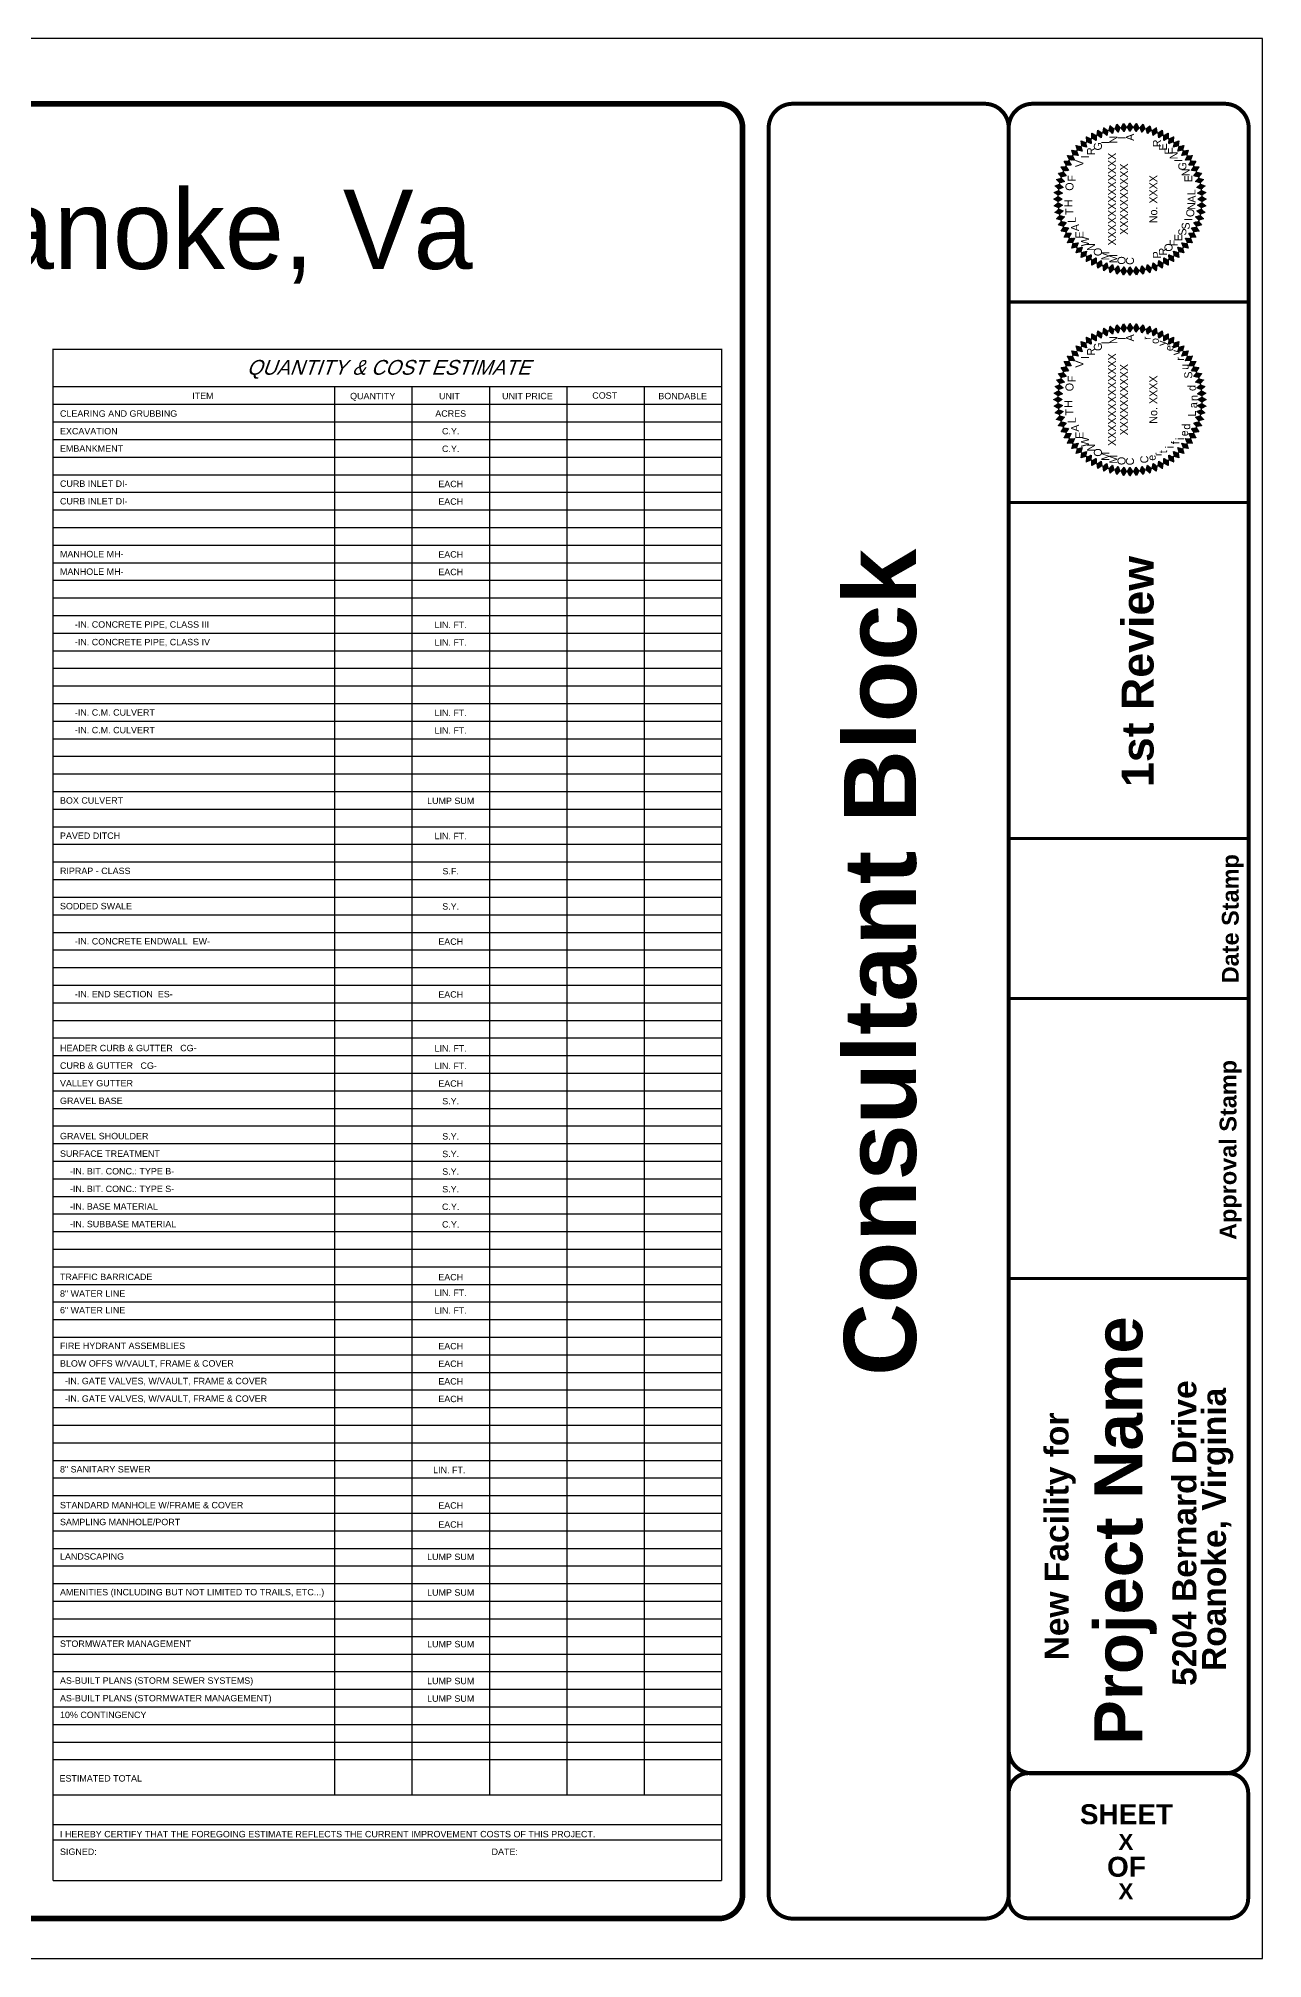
# Model space of a CAD drawing. Header units: inches. Extents: x 0 to 36, y 0 to 24.
# Drawn here: x 20.7 to 36, y 0 to 24 of the extents above; entities that cross this region are included whole.
import ezdxf
from ezdxf.enums import TextEntityAlignment as Align

# ---------------------------------------------------------------- set-up
doc = ezdxf.new("R2010")
doc.units = ezdxf.units.IN
doc.header["$MEASUREMENT"] = 0
doc.layers.get('0').update_dxf_attribs({"linetype": 'CONTINUOUS'})
for name, color, linetype in [('BORDER', 7, 'CONTINUOUS'), ('CoverSheet', 7, 'CONTINUOUS'), ('TITLE', 7, 'CONTINUOUS')]:
    doc.layers.add(name, color=color, linetype=linetype)
doc.styles.add('ARIAL', font='arial.ttf')
doc.styles.add('ARIAL2', font='arialbd.ttf')
doc.styles.add('Britannic Bold', font='BRITANIC.TTF')
doc.styles.add('gary', font='BRITANIC.TTF', dxfattribs={"height": 0.5})
doc.styles.add('gary2', font='BRITANIC.TTF', dxfattribs={"oblique": 20, "height": 0.3})

# ---------------------------------------------------------------- blocks, each defined once
blk = doc.blocks.new('*X1')
at = {"color": 0}
for p, q in [((0.999, 1.562), (1.058, 1.562)), ((1.002, 1.569), (1.055, 1.569)), ((1.002, 1.556), (1.054, 1.556)), ((1.005, 1.575), (1.051, 1.575)), ((1.006, 1.55), (1.05, 1.55)), ((1.009, 1.581), (1.047, 1.581)), ((1.01, 1.544), (1.047, 1.544)), ((1.013, 1.587), (1.044, 1.587)), ((1.014, 1.538), (1.043, 1.538)), ((1.017, 1.594), (1.04, 1.594)), ((1.017, 1.531), (1.039, 1.531)), ((1.02, 1.6), (1.036, 1.6)), ((1.021, 1.525), (1.035, 1.525)), ((1.024, 1.606), (1.032, 1.606)), ((1.025, 1.519), (1.032, 1.519)), ((1.028, 1.613), (1.029, 1.613))]:
    blk.add_line(p, q, dxfattribs=at)

msp = doc.modelspace()

# ---------------------------------------------------------------- linework, layer by layer
at = {"layer": 'BORDER', "const_width": 0.04}
msp.add_lwpolyline([(32.826, 0.754), (32.826, 2.068)], dxfattribs=at)
at = {"layer": 'CoverSheet'}
for p, q in [((36, 24), (0, 24)), ((36, 0), (36, 24)), ((33.866, 22.754), (33.867, 22.814)), ((33.867, 22.814), (33.919, 22.785)), ((33.934, 22.793), (33.941, 22.853)), ((33.941, 22.853), (33.99, 22.819)), ((33.99, 22.819), (33.984, 22.759)), ((34.006, 22.826), (34.017, 22.884)), ((34.052, 22.788), (34.006, 22.826)), ((34.017, 22.884), (34.064, 22.847)), ((34.064, 22.847), (34.052, 22.788)), ((34.08, 22.852), (34.096, 22.909)), ((34.123, 22.81), (34.08, 22.852)), ((34.096, 22.909), (34.139, 22.868)), ((34.139, 22.868), (34.123, 22.81)), ((34.156, 22.871), (34.177, 22.927)), ((34.195, 22.826), (34.156, 22.871)), ((34.177, 22.927), (34.217, 22.882)), ((34.217, 22.882), (34.195, 22.826)), ((34.233, 22.884), (34.26, 22.938)), ((34.269, 22.836), (34.233, 22.884)), ((34.26, 22.938), (34.295, 22.89)), ((34.295, 22.89), (34.269, 22.836)), ((34.312, 22.89), (34.342, 22.942)), ((34.342, 22.839), (34.312, 22.89)), ((34.342, 22.942), (34.373, 22.89)), ((34.373, 22.89), (34.342, 22.839)), ((34.39, 22.89), (34.425, 22.938)), ((34.416, 22.836), (34.39, 22.89)), ((34.452, 22.884), (34.416, 22.836)), ((34.425, 22.938), (34.452, 22.884)), ((34.468, 22.882), (34.508, 22.927)), ((34.49, 22.826), (34.468, 22.882)), ((34.529, 22.871), (34.49, 22.826)), ((34.508, 22.927), (34.529, 22.871)), ((34.545, 22.868), (34.589, 22.909)), ((34.562, 22.81), (34.545, 22.868)), ((34.605, 22.852), (34.562, 22.81)), ((34.589, 22.909), (34.605, 22.852)), ((34.621, 22.847), (34.668, 22.884)), ((34.633, 22.788), (34.621, 22.847)), ((34.679, 22.826), (34.633, 22.788)), ((34.668, 22.884), (34.679, 22.826)), ((34.695, 22.819), (34.744, 22.853)), ((34.701, 22.759), (34.695, 22.819)), ((34.744, 22.853), (34.751, 22.793)), ((34.765, 22.785), (34.818, 22.814)), ((34.818, 22.814), (34.819, 22.754)), ((33.614, 22.602), (33.673, 22.593)), ((33.634, 22.545), (33.614, 22.602)), ((33.67, 22.663), (33.728, 22.649)), ((33.685, 22.605), (33.67, 22.663)), ((33.673, 22.593), (33.693, 22.536)), ((33.743, 22.591), (33.685, 22.605)), ((33.728, 22.649), (33.743, 22.591)), ((33.731, 22.719), (33.788, 22.7)), ((33.741, 22.66), (33.731, 22.719)), ((33.797, 22.641), (33.741, 22.66)), ((33.788, 22.7), (33.797, 22.641)), ((33.797, 22.77), (33.852, 22.745)), ((33.801, 22.71), (33.797, 22.77)), ((33.856, 22.686), (33.801, 22.71)), ((33.852, 22.745), (33.856, 22.686)), ((33.918, 22.725), (33.866, 22.754)), ((33.919, 22.785), (33.918, 22.725)), ((33.984, 22.759), (33.934, 22.793)), ((34.751, 22.793), (34.701, 22.759)), ((34.766, 22.725), (34.765, 22.785)), ((34.819, 22.754), (34.766, 22.725)), ((34.829, 22.686), (34.833, 22.745)), ((34.884, 22.71), (34.829, 22.686)), ((34.833, 22.745), (34.888, 22.77)), ((34.888, 22.77), (34.884, 22.71)), ((34.888, 22.641), (34.897, 22.7)), ((34.944, 22.66), (34.888, 22.641)), ((34.897, 22.7), (34.954, 22.719)), ((34.942, 22.591), (34.957, 22.649)), ((35, 22.605), (34.942, 22.591)), ((34.954, 22.719), (34.944, 22.66)), ((34.957, 22.649), (35.015, 22.663)), ((34.992, 22.536), (35.012, 22.593)), ((35.015, 22.663), (35, 22.605)), ((35.012, 22.593), (35.071, 22.602)), ((35.071, 22.602), (35.051, 22.545)), ((33.449, 22.316), (33.508, 22.328)), ((33.481, 22.393), (33.54, 22.399)), ((33.514, 22.343), (33.481, 22.393)), ((33.508, 22.328), (33.545, 22.281)), ((33.574, 22.349), (33.514, 22.343)), ((33.519, 22.466), (33.579, 22.467)), ((33.548, 22.414), (33.519, 22.466)), ((33.54, 22.399), (33.574, 22.349)), ((33.608, 22.415), (33.548, 22.414)), ((33.563, 22.536), (33.623, 22.532)), ((33.588, 22.482), (33.563, 22.536)), ((33.579, 22.467), (33.608, 22.415)), ((33.648, 22.477), (33.588, 22.482)), ((33.623, 22.532), (33.648, 22.477)), ((33.693, 22.536), (33.634, 22.545)), ((35.051, 22.545), (34.992, 22.536)), ((35.037, 22.477), (35.062, 22.532)), ((35.097, 22.482), (35.037, 22.477)), ((35.062, 22.532), (35.121, 22.536)), ((35.077, 22.415), (35.106, 22.467)), ((35.137, 22.414), (35.077, 22.415)), ((35.121, 22.536), (35.097, 22.482)), ((35.106, 22.467), (35.166, 22.466)), ((35.111, 22.349), (35.145, 22.399)), ((35.171, 22.343), (35.111, 22.349)), ((35.166, 22.466), (35.137, 22.414)), ((35.139, 22.281), (35.177, 22.328)), ((35.145, 22.399), (35.204, 22.393)), ((35.204, 22.393), (35.171, 22.343)), ((35.177, 22.328), (35.236, 22.316)), ((33.395, 22.074), (33.449, 22.1)), ((33.406, 22.156), (33.462, 22.177)), ((33.451, 22.117), (33.406, 22.156)), ((33.424, 22.237), (33.482, 22.253)), ((33.466, 22.194), (33.424, 22.237)), ((33.487, 22.27), (33.449, 22.316)), ((33.449, 22.1), (33.498, 22.065)), ((33.507, 22.138), (33.451, 22.117)), ((33.462, 22.177), (33.507, 22.138)), ((33.523, 22.21), (33.466, 22.194)), ((33.482, 22.253), (33.523, 22.21)), ((33.545, 22.281), (33.487, 22.27)), ((35.198, 22.27), (35.139, 22.281)), ((35.162, 22.21), (35.203, 22.253)), ((35.219, 22.194), (35.162, 22.21)), ((35.178, 22.138), (35.223, 22.177)), ((35.234, 22.117), (35.178, 22.138)), ((35.187, 22.065), (35.236, 22.1)), ((35.236, 22.316), (35.198, 22.27)), ((35.203, 22.253), (35.261, 22.237)), ((35.261, 22.237), (35.219, 22.194)), ((35.223, 22.177), (35.279, 22.156)), ((35.279, 22.156), (35.234, 22.117)), ((35.236, 22.1), (35.29, 22.074)), ((33.391, 21.991), (33.443, 22.022)), ((33.443, 21.96), (33.391, 21.991)), ((33.444, 22.039), (33.395, 22.074)), ((33.395, 21.908), (33.444, 21.943)), ((33.449, 21.882), (33.395, 21.908)), ((33.406, 21.826), (33.451, 21.865)), ((33.443, 22.022), (33.494, 21.991)), ((33.494, 21.991), (33.443, 21.96)), ((33.498, 22.065), (33.444, 22.039)), ((33.444, 21.943), (33.498, 21.917)), ((33.498, 21.917), (33.449, 21.882)), ((33.451, 21.865), (33.507, 21.844)), ((33.507, 21.844), (33.462, 21.804)), ((35.178, 21.844), (35.234, 21.865)), ((35.223, 21.804), (35.178, 21.844)), ((35.241, 22.039), (35.187, 22.065)), ((35.187, 21.917), (35.241, 21.943)), ((35.236, 21.882), (35.187, 21.917)), ((35.191, 21.991), (35.242, 22.022)), ((35.242, 21.96), (35.191, 21.991)), ((35.234, 21.865), (35.279, 21.826)), ((35.29, 21.908), (35.236, 21.882)), ((35.29, 22.074), (35.241, 22.039)), ((35.241, 21.943), (35.29, 21.908)), ((35.242, 22.022), (35.293, 21.991)), ((35.293, 21.991), (35.242, 21.96)), ((33.462, 21.804), (33.406, 21.826)), ((33.424, 21.745), (33.466, 21.788)), ((33.482, 21.728), (33.424, 21.745)), ((33.449, 21.666), (33.487, 21.712)), ((33.508, 21.654), (33.449, 21.666)), ((33.466, 21.788), (33.523, 21.771)), ((33.481, 21.589), (33.514, 21.639)), ((33.523, 21.771), (33.482, 21.728)), ((33.487, 21.712), (33.545, 21.701)), ((33.545, 21.701), (33.508, 21.654)), ((33.514, 21.639), (33.574, 21.632)), ((33.574, 21.632), (33.54, 21.583)), ((35.111, 21.632), (35.171, 21.639)), ((35.145, 21.583), (35.111, 21.632)), ((35.139, 21.701), (35.198, 21.712)), ((35.177, 21.654), (35.139, 21.701)), ((35.162, 21.771), (35.219, 21.788)), ((35.203, 21.728), (35.162, 21.771)), ((35.171, 21.639), (35.204, 21.589)), ((35.236, 21.666), (35.177, 21.654)), ((35.198, 21.712), (35.236, 21.666)), ((35.261, 21.745), (35.203, 21.728)), ((35.219, 21.788), (35.261, 21.745)), ((35.279, 21.826), (35.223, 21.804)), ((33.54, 21.583), (33.481, 21.589)), ((33.519, 21.515), (33.548, 21.568)), ((33.579, 21.514), (33.519, 21.515)), ((33.548, 21.568), (33.608, 21.567)), ((33.563, 21.445), (33.588, 21.5)), ((33.623, 21.45), (33.563, 21.445)), ((33.608, 21.567), (33.579, 21.514)), ((33.588, 21.5), (33.648, 21.504)), ((33.614, 21.38), (33.634, 21.436)), ((33.673, 21.389), (33.614, 21.38)), ((33.648, 21.504), (33.623, 21.45)), ((33.634, 21.436), (33.693, 21.446)), ((33.67, 21.318), (33.685, 21.377)), ((33.693, 21.446), (33.673, 21.389)), ((33.685, 21.377), (33.743, 21.391)), ((33.743, 21.391), (33.728, 21.333)), ((34.942, 21.391), (35, 21.377)), ((34.957, 21.333), (34.942, 21.391)), ((34.992, 21.446), (35.051, 21.436)), ((35.012, 21.389), (34.992, 21.446)), ((35, 21.377), (35.015, 21.318)), ((35.071, 21.38), (35.012, 21.389)), ((35.037, 21.504), (35.097, 21.5)), ((35.062, 21.45), (35.037, 21.504)), ((35.051, 21.436), (35.071, 21.38)), ((35.121, 21.445), (35.062, 21.45)), ((35.077, 21.567), (35.137, 21.568)), ((35.106, 21.514), (35.077, 21.567)), ((35.097, 21.5), (35.121, 21.445)), ((35.166, 21.515), (35.106, 21.514)), ((35.137, 21.568), (35.166, 21.515)), ((35.204, 21.589), (35.145, 21.583)), ((33.728, 21.333), (33.67, 21.318)), ((33.731, 21.262), (33.741, 21.322)), ((33.788, 21.282), (33.731, 21.262)), ((33.741, 21.322), (33.797, 21.341)), ((33.797, 21.341), (33.788, 21.282)), ((33.797, 21.212), (33.801, 21.272)), ((33.852, 21.236), (33.797, 21.212)), ((33.801, 21.272), (33.856, 21.296)), ((33.856, 21.296), (33.852, 21.236)), ((33.866, 21.227), (33.918, 21.256)), ((33.867, 21.167), (33.866, 21.227)), ((33.919, 21.196), (33.867, 21.167)), ((33.918, 21.256), (33.919, 21.196)), ((33.934, 21.189), (33.984, 21.222)), ((33.941, 21.129), (33.934, 21.189)), ((33.99, 21.163), (33.941, 21.129)), ((33.984, 21.222), (33.99, 21.163)), ((34.006, 21.156), (34.052, 21.194)), ((34.017, 21.097), (34.006, 21.156)), ((34.064, 21.135), (34.017, 21.097)), ((34.052, 21.194), (34.064, 21.135)), ((34.08, 21.13), (34.123, 21.172)), ((34.096, 21.072), (34.08, 21.13)), ((34.123, 21.172), (34.139, 21.114)), ((34.156, 21.11), (34.195, 21.156)), ((34.195, 21.156), (34.217, 21.1)), ((34.233, 21.097), (34.269, 21.146)), ((34.269, 21.146), (34.295, 21.092)), ((34.312, 21.091), (34.342, 21.143)), ((34.342, 21.143), (34.373, 21.091)), ((34.39, 21.092), (34.416, 21.146)), ((34.416, 21.146), (34.452, 21.097)), ((34.468, 21.1), (34.49, 21.156)), ((34.49, 21.156), (34.529, 21.11)), ((34.545, 21.114), (34.562, 21.172)), ((34.562, 21.172), (34.605, 21.13)), ((34.605, 21.13), (34.589, 21.072)), ((34.621, 21.135), (34.633, 21.194)), ((34.668, 21.097), (34.621, 21.135)), ((34.633, 21.194), (34.679, 21.156)), ((34.679, 21.156), (34.668, 21.097)), ((34.695, 21.163), (34.701, 21.222)), ((34.744, 21.129), (34.695, 21.163)), ((34.701, 21.222), (34.751, 21.189)), ((34.751, 21.189), (34.744, 21.129)), ((34.765, 21.196), (34.766, 21.256)), ((34.818, 21.167), (34.765, 21.196)), ((34.766, 21.256), (34.819, 21.227)), ((34.819, 21.227), (34.818, 21.167)), ((34.829, 21.296), (34.884, 21.272)), ((34.833, 21.236), (34.829, 21.296)), ((34.888, 21.212), (34.833, 21.236)), ((34.884, 21.272), (34.888, 21.212)), ((34.888, 21.341), (34.944, 21.322)), ((34.897, 21.282), (34.888, 21.341)), ((34.954, 21.262), (34.897, 21.282)), ((34.944, 21.322), (34.954, 21.262)), ((35.015, 21.318), (34.957, 21.333)), ((34.139, 21.114), (34.096, 21.072)), ((34.177, 21.054), (34.156, 21.11)), ((34.217, 21.1), (34.177, 21.054)), ((34.26, 21.044), (34.233, 21.097)), ((34.295, 21.092), (34.26, 21.044)), ((34.342, 21.04), (34.312, 21.091)), ((34.373, 21.091), (34.342, 21.04)), ((34.425, 21.044), (34.39, 21.092)), ((34.452, 21.097), (34.425, 21.044)), ((34.508, 21.054), (34.468, 21.1)), ((34.529, 21.11), (34.508, 21.054)), ((34.589, 21.072), (34.545, 21.114)), ((34.08, 20.345), (34.096, 20.403)), ((34.096, 20.403), (34.139, 20.361)), ((34.156, 20.365), (34.177, 20.421)), ((34.177, 20.421), (34.217, 20.376)), ((34.233, 20.378), (34.26, 20.432)), ((34.26, 20.432), (34.295, 20.383)), ((34.312, 20.384), (34.342, 20.436)), ((34.342, 20.436), (34.373, 20.384)), ((34.39, 20.383), (34.425, 20.432)), ((34.425, 20.432), (34.452, 20.378)), ((34.468, 20.376), (34.508, 20.421)), ((34.508, 20.421), (34.529, 20.365)), ((34.545, 20.361), (34.589, 20.403)), ((34.589, 20.403), (34.605, 20.345)), ((33.741, 20.154), (33.731, 20.213)), ((33.731, 20.213), (33.788, 20.194)), ((33.788, 20.194), (33.797, 20.134)), ((33.801, 20.204), (33.797, 20.264)), ((33.797, 20.264), (33.852, 20.239)), ((33.856, 20.179), (33.801, 20.204)), ((33.852, 20.239), (33.856, 20.179)), ((33.866, 20.248), (33.867, 20.308)), ((33.918, 20.219), (33.866, 20.248)), ((33.867, 20.308), (33.919, 20.279)), ((33.919, 20.279), (33.918, 20.219)), ((33.934, 20.287), (33.941, 20.346)), ((33.984, 20.253), (33.934, 20.287)), ((33.941, 20.346), (33.99, 20.313)), ((33.99, 20.313), (33.984, 20.253)), ((34.006, 20.319), (34.017, 20.378)), ((34.052, 20.282), (34.006, 20.319)), ((34.017, 20.378), (34.064, 20.34)), ((34.064, 20.34), (34.052, 20.282)), ((34.123, 20.304), (34.08, 20.345)), ((34.139, 20.361), (34.123, 20.304)), ((34.195, 20.32), (34.156, 20.365)), ((34.217, 20.376), (34.195, 20.32)), ((34.269, 20.329), (34.233, 20.378)), ((34.295, 20.383), (34.269, 20.329)), ((34.342, 20.333), (34.312, 20.384)), ((34.373, 20.384), (34.342, 20.333)), ((34.416, 20.329), (34.39, 20.383)), ((34.452, 20.378), (34.416, 20.329)), ((34.49, 20.32), (34.468, 20.376)), ((34.529, 20.365), (34.49, 20.32)), ((34.562, 20.304), (34.545, 20.361)), ((34.605, 20.345), (34.562, 20.304)), ((34.621, 20.34), (34.668, 20.378)), ((34.633, 20.282), (34.621, 20.34)), ((34.679, 20.319), (34.633, 20.282)), ((34.668, 20.378), (34.679, 20.319)), ((34.695, 20.313), (34.744, 20.346)), ((34.701, 20.253), (34.695, 20.313)), ((34.751, 20.287), (34.701, 20.253)), ((34.744, 20.346), (34.751, 20.287)), ((34.765, 20.279), (34.818, 20.308)), ((34.766, 20.219), (34.765, 20.279)), ((34.819, 20.248), (34.766, 20.219)), ((34.818, 20.308), (34.819, 20.248)), ((34.829, 20.179), (34.833, 20.239)), ((34.884, 20.204), (34.829, 20.179)), ((34.833, 20.239), (34.888, 20.264)), ((34.888, 20.264), (34.884, 20.204)), ((34.888, 20.134), (34.897, 20.194)), ((34.897, 20.194), (34.954, 20.213)), ((34.954, 20.213), (34.944, 20.154)), ((33.519, 19.96), (33.579, 19.961)), ((33.548, 19.908), (33.519, 19.96)), ((33.588, 19.975), (33.563, 20.03)), ((33.563, 20.03), (33.623, 20.026)), ((33.579, 19.961), (33.608, 19.909)), ((33.648, 19.971), (33.588, 19.975)), ((33.634, 20.039), (33.614, 20.096)), ((33.614, 20.096), (33.673, 20.086)), ((33.623, 20.026), (33.648, 19.971)), ((33.693, 20.03), (33.634, 20.039)), ((33.685, 20.099), (33.67, 20.157)), ((33.67, 20.157), (33.728, 20.142)), ((33.673, 20.086), (33.693, 20.03)), ((33.743, 20.084), (33.685, 20.099)), ((33.728, 20.142), (33.743, 20.084)), ((33.797, 20.134), (33.741, 20.154)), ((34.944, 20.154), (34.888, 20.134)), ((34.942, 20.084), (34.957, 20.142)), ((35, 20.099), (34.942, 20.084)), ((34.957, 20.142), (35.015, 20.157)), ((34.992, 20.03), (35.012, 20.086)), ((35.051, 20.039), (34.992, 20.03)), ((35.015, 20.157), (35, 20.099)), ((35.012, 20.086), (35.071, 20.096)), ((35.037, 19.971), (35.062, 20.026)), ((35.097, 19.975), (35.037, 19.971)), ((35.071, 20.096), (35.051, 20.039)), ((35.062, 20.026), (35.121, 20.03)), ((35.077, 19.909), (35.106, 19.961)), ((35.121, 20.03), (35.097, 19.975)), ((35.106, 19.961), (35.166, 19.96)), ((35.166, 19.96), (35.137, 19.908)), ((33.424, 19.731), (33.482, 19.747)), ((33.466, 19.688), (33.424, 19.731)), ((33.449, 19.81), (33.508, 19.821)), ((33.487, 19.763), (33.449, 19.81)), ((33.523, 19.704), (33.466, 19.688)), ((33.481, 19.886), (33.54, 19.893)), ((33.514, 19.837), (33.481, 19.886)), ((33.482, 19.747), (33.523, 19.704)), ((33.545, 19.775), (33.487, 19.763)), ((33.508, 19.821), (33.545, 19.775)), ((33.574, 19.843), (33.514, 19.837)), ((33.54, 19.893), (33.574, 19.843)), ((33.608, 19.909), (33.548, 19.908)), ((35.137, 19.908), (35.077, 19.909)), ((35.111, 19.843), (35.145, 19.893)), ((35.171, 19.837), (35.111, 19.843)), ((35.139, 19.775), (35.177, 19.821)), ((35.198, 19.763), (35.139, 19.775)), ((35.145, 19.893), (35.204, 19.886)), ((35.162, 19.704), (35.203, 19.747)), ((35.219, 19.688), (35.162, 19.704)), ((35.204, 19.886), (35.171, 19.837)), ((35.177, 19.821), (35.236, 19.81)), ((35.236, 19.81), (35.198, 19.763)), ((35.203, 19.747), (35.261, 19.731)), ((35.261, 19.731), (35.219, 19.688)), ((24.399, 19.647), (24.399, 2.047)), ((25.367, 19.647), (25.367, 2.047)), ((26.335, 19.647), (26.335, 2.047)), ((27.303, 19.647), (27.303, 2.047)), ((28.271, 19.647), (28.271, 2.047)), ((33.391, 19.485), (33.443, 19.515)), ((33.443, 19.454), (33.391, 19.485)), ((33.395, 19.567), (33.449, 19.594)), ((33.444, 19.532), (33.395, 19.567)), ((33.406, 19.65), (33.462, 19.671)), ((33.451, 19.61), (33.406, 19.65)), ((33.443, 19.515), (33.494, 19.485)), ((33.494, 19.485), (33.443, 19.454)), ((33.498, 19.559), (33.444, 19.532)), ((33.449, 19.594), (33.498, 19.559)), ((33.507, 19.632), (33.451, 19.61)), ((33.462, 19.671), (33.507, 19.632)), ((35.178, 19.632), (35.223, 19.671)), ((35.234, 19.61), (35.178, 19.632)), ((35.187, 19.559), (35.236, 19.594)), ((35.241, 19.532), (35.187, 19.559)), ((35.191, 19.485), (35.242, 19.515)), ((35.242, 19.454), (35.191, 19.485)), ((35.223, 19.671), (35.279, 19.65)), ((35.279, 19.65), (35.234, 19.61)), ((35.236, 19.594), (35.29, 19.567)), ((35.29, 19.567), (35.241, 19.532)), ((35.242, 19.515), (35.293, 19.485)), ((35.293, 19.485), (35.242, 19.454)), ((20.879, 19.207), (29.239, 19.207)), ((33.395, 19.402), (33.444, 19.437)), ((33.449, 19.375), (33.395, 19.402)), ((33.406, 19.319), (33.451, 19.359)), ((33.462, 19.298), (33.406, 19.319)), ((33.424, 19.238), (33.466, 19.282)), ((33.482, 19.222), (33.424, 19.238)), ((33.444, 19.437), (33.498, 19.411)), ((33.498, 19.411), (33.449, 19.375)), ((33.449, 19.159), (33.487, 19.206)), ((33.451, 19.359), (33.507, 19.337)), ((33.507, 19.337), (33.462, 19.298)), ((33.466, 19.282), (33.523, 19.265)), ((33.523, 19.265), (33.482, 19.222)), ((33.487, 19.206), (33.545, 19.195)), ((35.139, 19.195), (35.198, 19.206)), ((35.162, 19.265), (35.219, 19.282)), ((35.203, 19.222), (35.162, 19.265)), ((35.178, 19.337), (35.234, 19.359)), ((35.223, 19.298), (35.178, 19.337)), ((35.187, 19.411), (35.241, 19.437)), ((35.236, 19.375), (35.187, 19.411)), ((35.198, 19.206), (35.236, 19.159)), ((35.261, 19.238), (35.203, 19.222)), ((35.219, 19.282), (35.261, 19.238)), ((35.279, 19.319), (35.223, 19.298)), ((35.234, 19.359), (35.279, 19.319)), ((35.29, 19.402), (35.236, 19.375)), ((35.241, 19.437), (35.29, 19.402)), ((20.879, 18.987), (29.239, 18.987)), ((33.508, 19.148), (33.449, 19.159)), ((33.481, 19.083), (33.514, 19.132)), ((33.54, 19.076), (33.481, 19.083)), ((33.545, 19.195), (33.508, 19.148)), ((33.514, 19.132), (33.574, 19.126)), ((33.519, 19.009), (33.548, 19.062)), ((33.579, 19.008), (33.519, 19.009)), ((33.574, 19.126), (33.54, 19.076)), ((33.548, 19.062), (33.608, 19.061)), ((33.563, 18.939), (33.588, 18.994)), ((33.608, 19.061), (33.579, 19.008)), ((33.588, 18.994), (33.648, 18.998)), ((33.648, 18.998), (33.623, 18.943)), ((35.062, 18.943), (35.037, 18.998)), ((35.037, 18.998), (35.097, 18.994)), ((35.077, 19.061), (35.137, 19.062)), ((35.106, 19.008), (35.077, 19.061)), ((35.097, 18.994), (35.121, 18.939)), ((35.166, 19.009), (35.106, 19.008)), ((35.111, 19.126), (35.171, 19.132)), ((35.145, 19.076), (35.111, 19.126)), ((35.137, 19.062), (35.166, 19.009)), ((35.177, 19.148), (35.139, 19.195)), ((35.204, 19.083), (35.145, 19.076)), ((35.171, 19.132), (35.204, 19.083)), ((35.236, 19.159), (35.177, 19.148)), ((20.879, 18.767), (29.239, 18.767)), ((33.623, 18.943), (33.563, 18.939)), ((33.614, 18.873), (33.634, 18.93)), ((33.673, 18.883), (33.614, 18.873)), ((33.634, 18.93), (33.693, 18.939)), ((33.67, 18.812), (33.685, 18.87)), ((33.728, 18.827), (33.67, 18.812)), ((33.693, 18.939), (33.673, 18.883)), ((33.685, 18.87), (33.743, 18.885)), ((33.743, 18.885), (33.728, 18.827)), ((33.731, 18.756), (33.741, 18.815)), ((33.788, 18.776), (33.731, 18.756)), ((33.741, 18.815), (33.797, 18.835)), ((33.797, 18.835), (33.788, 18.776)), ((33.797, 18.706), (33.801, 18.765)), ((33.852, 18.73), (33.797, 18.706)), ((33.801, 18.765), (33.856, 18.79)), ((33.856, 18.79), (33.852, 18.73)), ((33.866, 18.721), (33.918, 18.75)), ((33.867, 18.661), (33.866, 18.721)), ((33.918, 18.75), (33.919, 18.69)), ((34.765, 18.69), (34.766, 18.75)), ((34.766, 18.75), (34.819, 18.721)), ((34.819, 18.721), (34.818, 18.661)), ((34.833, 18.73), (34.829, 18.79)), ((34.829, 18.79), (34.884, 18.765)), ((34.888, 18.706), (34.833, 18.73)), ((34.884, 18.765), (34.888, 18.706)), ((34.897, 18.776), (34.888, 18.835)), ((34.888, 18.835), (34.944, 18.815)), ((34.954, 18.756), (34.897, 18.776)), ((34.957, 18.827), (34.942, 18.885)), ((34.942, 18.885), (35, 18.87)), ((34.944, 18.815), (34.954, 18.756)), ((35.015, 18.812), (34.957, 18.827)), ((35.012, 18.883), (34.992, 18.939)), ((34.992, 18.939), (35.051, 18.93)), ((35, 18.87), (35.015, 18.812)), ((35.071, 18.873), (35.012, 18.883)), ((35.051, 18.93), (35.071, 18.873)), ((35.121, 18.939), (35.062, 18.943)), ((20.879, 18.547), (29.239, 18.547)), ((33.919, 18.69), (33.867, 18.661)), ((33.934, 18.682), (33.984, 18.716)), ((33.941, 18.623), (33.934, 18.682)), ((33.99, 18.656), (33.941, 18.623)), ((33.984, 18.716), (33.99, 18.656)), ((34.006, 18.65), (34.052, 18.688)), ((34.017, 18.591), (34.006, 18.65)), ((34.064, 18.629), (34.017, 18.591)), ((34.052, 18.688), (34.064, 18.629)), ((34.08, 18.624), (34.123, 18.665)), ((34.096, 18.566), (34.08, 18.624)), ((34.139, 18.608), (34.096, 18.566)), ((34.123, 18.665), (34.139, 18.608)), ((34.156, 18.604), (34.195, 18.649)), ((34.177, 18.548), (34.156, 18.604)), ((34.217, 18.593), (34.177, 18.548)), ((34.195, 18.649), (34.217, 18.593)), ((34.233, 18.591), (34.269, 18.64)), ((34.26, 18.537), (34.233, 18.591)), ((34.295, 18.586), (34.26, 18.537)), ((34.269, 18.64), (34.295, 18.586)), ((34.312, 18.585), (34.342, 18.637)), ((34.342, 18.534), (34.312, 18.585)), ((34.342, 18.637), (34.373, 18.585)), ((34.373, 18.585), (34.342, 18.534)), ((34.39, 18.586), (34.416, 18.64)), ((34.425, 18.537), (34.39, 18.586)), ((34.416, 18.64), (34.452, 18.591)), ((34.452, 18.591), (34.425, 18.537)), ((34.468, 18.593), (34.49, 18.649)), ((34.508, 18.548), (34.468, 18.593)), ((34.49, 18.649), (34.529, 18.604)), ((34.529, 18.604), (34.508, 18.548)), ((34.545, 18.608), (34.562, 18.665)), ((34.589, 18.566), (34.545, 18.608)), ((34.562, 18.665), (34.605, 18.624)), ((34.605, 18.624), (34.589, 18.566)), ((34.621, 18.629), (34.633, 18.688)), ((34.668, 18.591), (34.621, 18.629)), ((34.633, 18.688), (34.679, 18.65)), ((34.679, 18.65), (34.668, 18.591)), ((34.695, 18.656), (34.701, 18.716)), ((34.744, 18.623), (34.695, 18.656)), ((34.701, 18.716), (34.751, 18.682)), ((34.751, 18.682), (34.744, 18.623)), ((34.818, 18.661), (34.765, 18.69)), ((20.879, 18.327), (29.239, 18.327)), ((20.879, 18.107), (29.239, 18.107)), ((20.879, 17.887), (29.239, 17.887)), ((20.879, 17.667), (29.239, 17.667)), ((20.879, 17.447), (29.239, 17.447)), ((20.879, 17.227), (29.239, 17.227)), ((20.879, 17.007), (29.239, 17.007)), ((20.879, 16.787), (29.239, 16.787)), ((20.879, 16.567), (29.239, 16.567)), ((20.879, 16.347), (29.239, 16.347)), ((20.879, 16.127), (29.239, 16.127)), ((20.879, 15.907), (29.239, 15.907)), ((20.879, 15.687), (29.239, 15.687)), ((20.879, 15.467), (29.239, 15.467)), ((20.879, 15.247), (29.239, 15.247)), ((20.879, 15.027), (29.239, 15.027)), ((20.879, 14.807), (29.239, 14.807)), ((20.879, 14.587), (29.239, 14.587)), ((20.879, 14.367), (29.239, 14.367)), ((20.879, 14.147), (29.239, 14.147)), ((20.879, 13.927), (29.239, 13.927)), ((20.879, 13.707), (29.239, 13.707)), ((20.879, 13.487), (29.239, 13.487)), ((20.879, 13.267), (29.239, 13.267)), ((20.879, 13.047), (29.239, 13.047)), ((20.879, 12.827), (29.239, 12.827)), ((20.879, 12.607), (29.239, 12.607)), ((20.879, 12.387), (29.239, 12.387)), ((20.879, 12.167), (29.239, 12.167)), ((20.879, 11.947), (29.239, 11.947)), ((20.879, 11.727), (29.239, 11.727)), ((20.879, 11.507), (29.239, 11.507)), ((20.879, 11.287), (29.239, 11.287)), ((20.879, 11.067), (29.239, 11.067)), ((20.879, 10.847), (29.239, 10.847)), ((20.879, 10.627), (29.239, 10.627)), ((20.879, 10.407), (29.239, 10.407)), ((20.879, 10.187), (29.239, 10.187)), ((20.879, 9.967), (29.239, 9.967)), ((20.879, 9.747), (29.239, 9.747)), ((20.879, 9.527), (29.239, 9.527)), ((20.879, 9.307), (29.239, 9.307)), ((20.879, 9.087), (29.239, 9.087)), ((20.879, 8.867), (29.239, 8.867)), ((20.879, 8.647), (29.239, 8.647)), ((20.879, 8.427), (29.239, 8.427)), ((20.879, 8.207), (29.239, 8.207)), ((20.879, 7.987), (29.239, 7.987)), ((20.879, 7.767), (29.239, 7.767)), ((20.879, 7.547), (29.239, 7.547)), ((20.879, 7.327), (29.239, 7.327)), ((20.879, 7.107), (29.239, 7.107)), ((20.879, 6.887), (29.239, 6.887)), ((20.879, 6.667), (29.239, 6.667)), ((20.879, 6.447), (29.239, 6.447)), ((20.879, 6.227), (29.239, 6.227)), ((20.879, 6.007), (29.239, 6.007)), ((20.879, 5.787), (29.239, 5.787)), ((20.879, 5.567), (29.239, 5.567)), ((20.879, 5.347), (29.239, 5.347)), ((20.879, 5.127), (29.239, 5.127)), ((20.879, 4.907), (29.239, 4.907)), ((20.879, 4.687), (29.239, 4.687)), ((20.879, 4.467), (29.239, 4.467)), ((20.879, 4.247), (29.239, 4.247)), ((20.879, 4.027), (29.239, 4.027)), ((20.879, 3.807), (29.239, 3.807)), ((20.879, 3.587), (29.239, 3.587)), ((20.879, 3.367), (29.239, 3.367)), ((20.879, 3.147), (29.239, 3.147)), ((20.879, 2.927), (29.239, 2.927)), ((20.879, 2.707), (29.239, 2.707)), ((20.879, 2.487), (29.239, 2.487)), ((33.126, 2.314), (35.526, 2.314)), ((20.879, 2.047), (29.239, 2.047)), ((20.879, 1.486), (29.239, 1.486)), ((0, 0), (36, 0))]:
    msp.add_line(p, q, dxfattribs=at)
for points, const_width in [([(2.013, 0.5), (29.2, 0.5, 0.414214), (29.5, 0.8), (29.5, 22.883, 0.414214), (29.2, 23.183), (2.013, 23.183)], 0.07), ([(32.826, 10.75), (32.826, 22.883, 0.414214), (32.526, 23.183), (30.126, 23.183, 0.414214), (29.826, 22.883), (29.826, 0.8, 0.414214), (30.126, 0.5), (32.526, 0.5, 0.414214), (32.826, 0.8), (32.826, 8)], 0.05), ([(33.076, 2.318, 0.414214), (32.826, 2.068, 0.414214)], 0.05), ([(35.82, 2.068, 0.414214), (35.57, 2.318, 0.414214)], 0.05), ([(32.826, 0.754, 0.414214), (33.076, 0.504, 0.414214)], 0.05), ([(35.57, 0.504, 0.414214), (35.82, 0.754, 0.414214)], 0.05)]:
    msp.add_lwpolyline(points, format="xyb", dxfattribs=dict(at, const_width=const_width))
at = {"layer": 'CoverSheet', "const_width": 0.05}
msp.add_lwpolyline([(35.526, 23.183), (33.126, 23.183, 0.414214), (32.826, 22.883), (32.826, 2.614, 0.414214), (33.126, 2.314), (35.526, 2.314, 0.414214), (35.826, 2.614), (35.826, 22.883, 0.414214)], format="xyb", close=True, dxfattribs=at)
at = {"layer": 'CoverSheet'}
for points, const_width in [([(32.826, 20.705), (35.826, 20.705)], 0.04), ([(20.879, 0.975), (20.879, 20.115), (29.239, 20.115), (29.239, 0.975)], 0.0176), ([(29.239, 19.647), (20.879, 19.647)], 0.0176), ([(20.879, 19.427), (29.239, 19.427)], 0.0176), ([(32.826, 18.199), (35.826, 18.199)], 0.04), ([(32.826, 14), (35.826, 14)], 0.04), ([(32.826, 12), (35.826, 12)], 0.04), ([(32.826, 8.5), (35.826, 8.5)], 0.04), ([(35.57, 2.318), (33.076, 2.318)], 0.05), ([(35.82, 0.754), (35.82, 2.068)], 0.05), ([(20.879, 1.674), (29.239, 1.674)], 0.0176), ([(20.879, 0.975), (29.239, 0.975)], 0.0176), ([(35.57, 0.504), (33.076, 0.504)], 0.05)]:
    msp.add_lwpolyline(points, dxfattribs=dict(at, const_width=const_width))
for centre in [(34.342, 21.991), (34.342, 19.485)]:
    msp.add_circle(centre, 0.9, dxfattribs=at)

# ---------------------------------------------------------------- block references
at = {"layer": 'CoverSheet', "xscale": 1.02856, "yscale": 1.02856, "zscale": 1.02856}
for p, rotation in [((33.781, 20.849), 29.99999999999973), ((33.683, 20.902), 24.99999999999975), ((33.591, 20.964), 19.99999999999977), ((33.504, 21.033), 14.99999999999979), ((33.424, 21.11), 9.999999999999805), ((33.351, 21.193), 4.999999999999822), ((33.285, 21.283), 359.9999999999998), ((33.227, 21.377), 354.9999999999998), ((33.178, 21.477), 349.9999999999998), ((33.138, 21.58), 344.9999999999998), ((33.106, 21.687), 339.9999999999998), ((33.085, 21.796), 334.9999999999998), ((33.072, 21.906), 329.9999999999998), ((34.316, 20.718), 54.99999999999972), ((34.205, 20.725), 49.99999999999974), ((34.095, 20.742), 44.99999999999976), ((33.988, 20.768), 39.99999999999978), ((33.882, 20.804), 34.99999999999979), ((33.07, 22.017), 324.9999999999998), ((33.077, 22.128), 319.9999999999998), ((33.094, 22.238), 314.9999999999998), ((33.12, 22.346), 309.9999999999998), ((33.156, 22.451), 304.9999999999999), ((34.646, 20.755), 69.99999999999976), ((34.537, 20.733), 64.99999999999969), ((34.427, 20.721), 59.99999999999971), ((33.2, 22.553), 299.9999999999998), ((33.254, 22.65), 294.9999999999998), ((33.315, 22.742), 289.9999999999999), ((34.956, 20.876), 84.99999999999969), ((34.856, 20.826), 79.99999999999972), ((34.753, 20.786), 74.99999999999973), ((33.385, 22.829), 284.9999999999999), ((33.461, 22.909), 279.9999999999998), ((33.545, 22.983), 274.9999999999999), ((35.051, 20.933), 90), ((35.14, 20.999), 95), ((35.224, 21.072), 100), ((33.829, 23.155), 259.9999999999999), ((33.729, 23.106), 264.9999999999999), ((33.634, 23.048), 269.9999999999999), ((35.3, 21.153), 105), ((35.37, 21.239), 110), ((35.431, 21.332), 115), ((34.148, 23.249), 244.9999999999999), ((34.039, 23.227), 249.9999999999999), ((33.932, 23.196), 254.9999999999999), ((35.485, 21.429), 120), ((35.529, 21.531), 125), ((35.565, 21.636), 130), ((35.591, 21.744), 135), ((34.589, 23.24), 224.9999999999999), ((34.48, 23.256), 229.9999999999999), ((34.369, 23.263), 234.9999999999999), ((34.258, 23.261), 239.9999999999999), ((35.608, 21.854), 140), ((35.615, 21.964), 145), ((35.613, 22.075), 150), ((35.6, 22.186), 155), ((35.579, 22.295), 160), ((35.547, 22.401), 165), ((35.507, 22.505), 170), ((35.458, 22.604), 174.9999999999999), ((35.4, 22.699), 179.9999999999999), ((35.334, 22.789), 184.9999999999999), ((35.261, 22.872), 189.9999999999999), ((35.181, 22.949), 194.9999999999999), ((35.094, 23.018), 200), ((35.002, 23.08), 204.9999999999999), ((34.904, 23.133), 209.9999999999999), ((34.803, 23.178), 214.9999999999999), ((34.697, 23.213), 219.9999999999999), ((33.504, 18.527), 14.99999999999979), ((33.424, 18.603), 9.999999999999805), ((33.351, 18.687), 4.999999999999822), ((33.285, 18.776), 359.9999999999998), ((33.227, 18.871), 354.9999999999998), ((33.178, 18.971), 349.9999999999998), ((33.138, 19.074), 344.9999999999998), ((34.095, 18.236), 44.99999999999976), ((33.988, 18.262), 39.99999999999978), ((33.882, 18.298), 34.99999999999979), ((33.781, 18.342), 29.99999999999973), ((33.683, 18.396), 24.99999999999975), ((33.591, 18.457), 19.99999999999977), ((33.106, 19.181), 339.9999999999998), ((33.085, 19.29), 334.9999999999998), ((33.072, 19.4), 329.9999999999998), ((33.07, 19.511), 324.9999999999998), ((33.077, 19.622), 319.9999999999998), ((33.094, 19.732), 314.9999999999998), ((34.427, 18.215), 59.99999999999971), ((34.316, 18.212), 54.99999999999972), ((34.205, 18.219), 49.99999999999974), ((33.12, 19.84), 309.9999999999998), ((33.156, 19.945), 304.9999999999999), ((33.2, 20.046), 299.9999999999998), ((34.753, 18.28), 74.99999999999973), ((34.646, 18.249), 69.99999999999976), ((34.537, 18.227), 64.99999999999969), ((33.254, 20.144), 294.9999999999998), ((33.315, 20.236), 289.9999999999999), ((33.385, 20.323), 284.9999999999999), ((35.051, 18.427), 90), ((34.956, 18.369), 84.99999999999969), ((35.14, 18.493), 95), ((34.856, 18.32), 79.99999999999972), ((33.461, 20.403), 279.9999999999998), ((33.545, 20.476), 274.9999999999999), ((33.729, 20.6), 264.9999999999999), ((33.634, 20.542), 269.9999999999999), ((35.224, 18.566), 100), ((35.3, 18.646), 105), ((35.37, 18.733), 110), ((34.039, 20.721), 249.9999999999999), ((33.932, 20.69), 254.9999999999999), ((33.829, 20.649), 259.9999999999999), ((35.431, 18.825), 115), ((35.485, 18.923), 120), ((35.529, 19.024), 125), ((34.369, 20.757), 234.9999999999999), ((34.258, 20.755), 239.9999999999999), ((34.148, 20.742), 244.9999999999999), ((35.565, 19.13), 130), ((35.591, 19.238), 135), ((35.608, 19.347), 140), ((35.615, 19.458), 145), ((35.613, 19.569), 150), ((35.6, 19.68), 155), ((35.002, 20.573), 204.9999999999999), ((34.904, 20.627), 209.9999999999999), ((34.803, 20.671), 214.9999999999999), ((34.697, 20.707), 219.9999999999999), ((34.589, 20.733), 224.9999999999999), ((34.48, 20.75), 229.9999999999999), ((35.579, 19.788), 160), ((35.547, 19.895), 165), ((35.507, 19.998), 170), ((35.458, 20.098), 174.9999999999999), ((35.4, 20.193), 179.9999999999999), ((35.334, 20.282), 184.9999999999999), ((35.261, 20.366), 189.9999999999999), ((35.181, 20.442), 194.9999999999999), ((35.094, 20.512), 200)]:
    msp.add_blockref('*X1', p, dxfattribs=dict(at, rotation=rotation))

# ---------------------------------------------------------------- texts
at = {"layer": 'CoverSheet', "style": 'gary'}
for s, p in [('A', (34.342, 22.764)), ('R', (33.855, 22.59)), ('G', (33.941, 22.651)), ('I', (34.035, 22.7)), ('N', (34.134, 22.735)), ('I', (34.237, 22.756)), ('R', (34.678, 22.687)), ('E', (34.754, 22.645)), ('E', (34.824, 22.595)), ('N', (34.889, 22.537)), ('V', (33.711, 22.437)), ('I', (33.778, 22.518)), ('I', (34.947, 22.473)), ('G', (34.997, 22.402)), ('N', (35.039, 22.326)), ('O', (33.586, 22.148)), ('F', (33.614, 22.25)), ('E', (35.072, 22.246)), ('L', (35.11, 22.077)), ('H', (33.571, 21.938)), ('T', (33.586, 21.834)), ('O', (35.096, 21.819)), ('N', (35.11, 21.904)), ('A', (35.115, 21.991)), ('L', (33.614, 21.732)), ('A', (33.656, 21.635)), ('S', (34.997, 21.58)), ('S', (35.039, 21.656)), ('I', (35.072, 21.736)), ('E', (33.711, 21.545)), ('W', (33.778, 21.463)), ('N', (33.855, 21.391)), ('O', (33.941, 21.331)), ('R', (34.754, 21.336)), ('O', (34.824, 21.387)), ('F', (34.889, 21.444)), ('E', (34.947, 21.509)), ('M', (34.035, 21.282)), ('M', (34.134, 21.247)), ('O', (34.237, 21.225)), ('C', (34.342, 21.218)), ('P', (34.678, 21.295)), ('G', (33.941, 20.145)), ('I', (34.035, 20.193)), ('N', (34.134, 20.229)), ('I', (34.237, 20.25)), ('A', (34.342, 20.257)), ('r', (34.552, 20.254)), ('o', (34.653, 20.218)), ('y', (34.757, 20.19)), ('e', (34.834, 20.129)), ('V', (33.711, 19.93)), ('I', (33.778, 20.012)), ('R', (33.855, 20.084)), ('v', (34.914, 20.074)), ('r', (34.966, 19.995)), ('u', (35.025, 19.895)), ('O', (33.586, 19.642)), ('F', (33.614, 19.743)), ('S', (35.071, 19.792)), ('H', (33.571, 19.432)), ('d', (35.112, 19.63)), ('a', (35.134, 19.415)), ('n', (35.14, 19.506)), ('T', (33.586, 19.327)), ('L', (33.614, 19.226)), ('L', (35.118, 19.311)), ('A', (33.656, 19.129)), ('E', (33.711, 19.039)), ('W', (33.778, 18.957)), ('f', (34.906, 18.946)), ('i', (34.963, 18.995)), ('d', (35.043, 19.147)), ('e', (35.019, 19.064)), ('N', (33.855, 18.885)), ('O', (33.941, 18.824)), ('M', (34.035, 18.776)), ('M', (34.134, 18.74)), ('O', (34.237, 18.719)), ('C', (34.342, 18.712)), ('C', (34.521, 18.737)), ('e', (34.614, 18.759)), ('r', (34.689, 18.801)), ('t', (34.757, 18.833)), ('i', (34.834, 18.89))]:
    msp.add_text(s, height=0.1, rotation=90, dxfattribs=at).set_placement(p, align=Align.MIDDLE)
at = {"layer": 'CoverSheet'}
for s, height, style, p in [('XXXXXXXXXXXXX', 0.1, 'gary', (34.168, 21.991)), ('XXXXXXXXXX', 0.1, 'gary', (34.317, 21.991)), ('No. XXXX', 0.1, 'gary', (34.683, 21.991)), ('XXXXXXXXXXXXX', 0.1, 'gary', (34.168, 19.485)), ('XXXXXXXXXX', 0.1, 'gary', (34.317, 19.485)), ('No. XXXX', 0.1, 'gary', (34.683, 19.485)), ('1st Review', 0.4, 'ARIAL2', (34.637, 16.087)), ('Date Stamp', 0.21, 'ARIAL2', (35.701, 12.997)), ('Approval Stamp', 0.21, 'ARIAL2', (35.673, 10.107))]:
    msp.add_text(s, height=height, rotation=90, dxfattribs=dict(at, style=style)).set_placement(p, align=Align.CENTER)
for s, height, style, p in [('County of Roanoke, Va', 0.99152, 'Britannic Bold', (19.27, 21.119)), ('ITEM', 0.08, 'ARIAL', (22.753, 19.492)), ('QUANTITY', 0.08, 'ARIAL', (24.876, 19.49)), ('UNIT', 0.08, 'ARIAL', (25.835, 19.49)), ('UNIT PRICE', 0.08, 'ARIAL', (26.81, 19.49)), ('COST', 0.08, 'ARIAL', (27.776, 19.497)), ('BONDABLE', 0.08, 'ARIAL', (28.751, 19.49)), ('ACRES', 0.08, 'ARIAL', (25.851, 19.271)), ('C.Y.', 0.08, 'ARIAL', (25.851, 19.051)), ('C.Y.', 0.08, 'ARIAL', (25.851, 18.831)), ('EACH', 0.08, 'ARIAL', (25.851, 18.391)), ('EACH', 0.08, 'ARIAL', (25.851, 18.171)), ('EACH', 0.08, 'ARIAL', (25.851, 17.511)), ('EACH', 0.08, 'ARIAL', (25.851, 17.291)), ('LIN. FT.', 0.08, 'ARIAL', (25.851, 16.631)), ('LIN. FT.', 0.08, 'ARIAL', (25.851, 16.411)), ('LIN. FT.', 0.08, 'ARIAL', (25.851, 15.531)), ('LIN. FT.', 0.08, 'ARIAL', (25.851, 15.311)), ('LUMP SUM', 0.08, 'ARIAL', (25.851, 14.431)), ('LIN. FT.', 0.08, 'ARIAL', (25.851, 13.991)), ('S.F.', 0.08, 'ARIAL', (25.851, 13.551)), ('S.Y.', 0.08, 'ARIAL', (25.851, 13.111)), ('EACH', 0.08, 'ARIAL', (25.851, 12.671)), ('EACH', 0.08, 'ARIAL', (25.851, 12.011)), ('LIN. FT.', 0.08, 'ARIAL', (25.851, 11.337)), ('LIN. FT.', 0.08, 'ARIAL', (25.851, 11.117)), ('EACH', 0.08, 'ARIAL', (25.851, 10.897)), ('S.Y.', 0.08, 'ARIAL', (25.851, 10.677)), ('S.Y.', 0.08, 'ARIAL', (25.851, 10.237)), ('S.Y.', 0.08, 'ARIAL', (25.851, 10.017)), ('S.Y.', 0.08, 'ARIAL', (25.851, 9.797)), ('S.Y.', 0.08, 'ARIAL', (25.851, 9.577)), ('C.Y.', 0.08, 'ARIAL', (25.851, 9.357)), ('C.Y.', 0.08, 'ARIAL', (25.851, 9.137)), ('EACH', 0.08, 'ARIAL', (25.851, 8.477)), ('LIN. FT.', 0.08, 'ARIAL', (25.851, 8.283)), ('LIN. FT.', 0.08, 'ARIAL', (25.851, 8.061)), ('EACH', 0.08, 'ARIAL', (25.851, 7.615)), ('EACH', 0.08, 'ARIAL', (25.851, 7.395)), ('EACH', 0.08, 'ARIAL', (25.851, 7.175)), ('EACH', 0.08, 'ARIAL', (25.851, 6.955)), ('LIN. FT.', 0.08, 'ARIAL', (25.833, 6.067)), ('EACH', 0.08, 'ARIAL', (25.851, 5.624)), ('EACH', 0.08, 'ARIAL', (25.851, 5.386)), ('LUMP SUM', 0.08, 'ARIAL', (25.851, 4.981)), ('LUMP SUM', 0.08, 'ARIAL', (25.851, 4.536)), ('LUMP SUM', 0.08, 'ARIAL', (25.851, 3.891)), ('LUMP SUM', 0.08, 'ARIAL', (25.851, 3.43)), ('LUMP SUM', 0.08, 'ARIAL', (25.851, 3.21))]:
    msp.add_text(s, height=height, dxfattribs=dict(at, style=style)).set_placement(p, align=Align.CENTER)
at = {"layer": 'CoverSheet', "style": 'gary2', "oblique": 20}
msp.add_text('QUANTITY & COST ESTIMATE', height=0.1848, dxfattribs=at).set_placement((25.072, 19.796), align=Align.CENTER)
at = {"layer": 'CoverSheet', "style": 'ARIAL'}
for s, p in [('CLEARING AND GRUBBING', (20.967, 19.271)), ('EXCAVATION', (20.967, 19.051)), ('EMBANKMENT', (20.967, 18.835)), ('CURB INLET DI-', (20.967, 18.395)), ('CURB INLET DI-', (20.967, 18.175)), ('MANHOLE MH-', (20.967, 17.515)), ('MANHOLE MH-', (20.967, 17.295)), ('      -IN. CONCRETE PIPE, CLASS III', (20.967, 16.635)), ('      -IN. CONCRETE PIPE, CLASS IV', (20.967, 16.415)), ('      -IN. C.M. CULVERT', (20.967, 15.535)), ('      -IN. C.M. CULVERT', (20.967, 15.315)), ('BOX CULVERT', (20.967, 14.435)), ('PAVED DITCH', (20.967, 13.995)), ('RIPRAP - CLASS', (20.967, 13.555)), ('SODDED SWALE', (20.967, 13.115)), ('      -IN. CONCRETE ENDWALL  EW-', (20.967, 12.675)), ('      -IN. END SECTION  ES-', (20.967, 12.015)), ('HEADER CURB & GUTTER   CG-', (20.967, 11.341)), ('CURB & GUTTER   CG-', (20.967, 11.121)), ('VALLEY GUTTER', (20.967, 10.901)), ('GRAVEL BASE', (20.967, 10.681)), ('GRAVEL SHOULDER', (20.967, 10.241)), ('SURFACE TREATMENT', (20.967, 10.021)), ('    -IN. BIT. CONC.: TYPE B-', (20.967, 9.801)), ('    -IN. BIT. CONC.: TYPE S-', (20.967, 9.581)), ('    -IN. BASE MATERIAL', (20.967, 9.361)), ('    -IN. SUBBASE MATERIAL', (20.967, 9.141)), ('TRAFFIC BARRICADE', (20.967, 8.481)), ('8" WATER LINE', (20.967, 8.272)), ('6" WATER LINE', (20.967, 8.064)), ('FIRE HYDRANT ASSEMBLIES', (20.967, 7.619)), ('BLOW OFFS W/VAULT, FRAME & COVER', (20.967, 7.399)), ('  -IN. GATE VALVES, W/VAULT, FRAME & COVER', (20.967, 7.179)), ('  -IN. GATE VALVES, W/VAULT, FRAME & COVER', (20.967, 6.959)), ('8" SANITARY SEWER', (20.967, 6.076)), ('STANDARD MANHOLE W/FRAME & COVER', (20.967, 5.628)), ('SAMPLING MANHOLE/PORT', (20.967, 5.417)), ('LANDSCAPING', (20.967, 4.986)), ('AMENITIES (INCLUDING BUT NOT LIMITED TO TRAILS, ETC...)', (20.967, 4.54)), ('STORMWATER MANAGEMENT', (20.967, 3.896)), ('AS-BUILT PLANS (STORM SEWER SYSTEMS)', (20.967, 3.435)), ('AS-BUILT PLANS (STORMWATER MANAGEMENT)', (20.967, 3.215)), ('10%%% CONTINGENCY', (20.967, 3.006)), ('ESTIMATED TOTAL', (20.961, 2.213)), ('I HEREBY CERTIFY THAT THE FOREGOING ESTIMATE REFLECTS THE CURRENT IMPROVEMENT COSTS OF THIS PROJECT.', (20.967, 1.516)), ('SIGNED:', (20.967, 1.296)), ('DATE:', (26.362, 1.296))]:
    msp.add_text(s, height=0.08, dxfattribs=at).set_placement(p)
at = {"layer": 'CoverSheet', "style": 'ARIAL2'}
for s, height, p in [('Consultant Block', 0.9, (31.667, 7.283)), ('Project Name', 0.6, (34.497, 2.671)), ('5204 Bernard Drive', 0.3, (35.172, 3.408)), ('Roanoke, Virginia', 0.3, (35.542, 3.595)), ('New Facility for', 0.3, (33.574, 3.727))]:
    msp.add_text(s, height=height, rotation=90, dxfattribs=at).set_placement(p)
at = {"layer": 'TITLE', "style": 'ARIAL2'}
for s, height, p in [('SHEET', 0.25, (34.298, 1.805)), ('X', 0.2, (34.291, 1.458)), ('OF', 0.25, (34.298, 1.148)), ('X', 0.2, (34.291, 0.84))]:
    msp.add_text(s, height=height, dxfattribs=at).set_placement(p, align=Align.MIDDLE)

doc.saveas('drawing.dxf')
